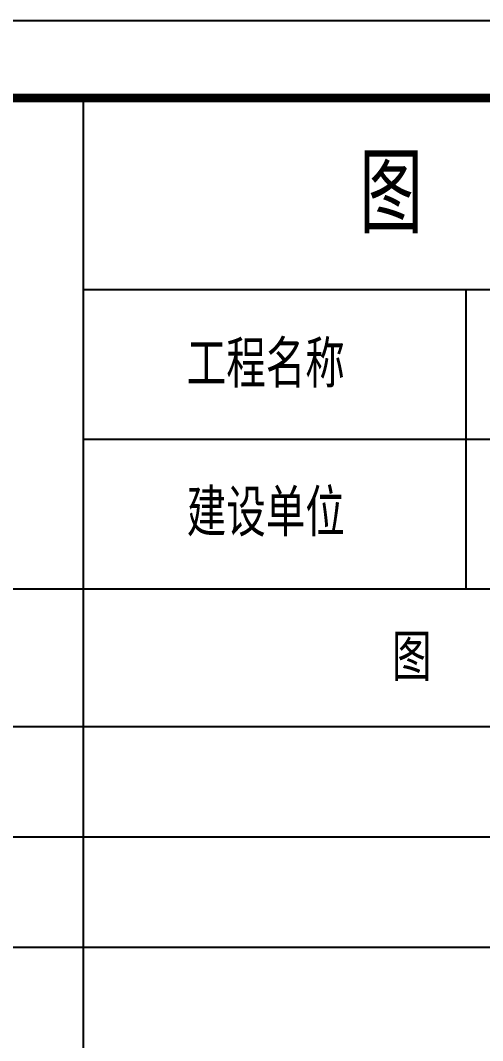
# Model space of a CAD drawing. Extents: x -695846 to 822170, y -413475 to 397179.
# Drawn here: x 341061 to 344411, y 95794 to 103192 of the extents above; entities that cross this region are included whole.
import ezdxf

# ---------------------------------------------------------------- set-up
doc = ezdxf.new("R2010")
doc.units = 0
doc.header["$LTSCALE"] = 1000
doc.header["$MEASUREMENT"] = 0
doc.layers.add('图框', color=2, linetype='Continuous')
doc.styles.add('_HZ129', font='txt.shx', dxfattribs={"width": 0.8, "bigfont": 'hztxt.shx'})
doc.styles.add('ST1', font='', dxfattribs={"width": 0.7})
doc.styles.get('ST1').set_extended_font_data('SimSun')

msp = doc.modelspace()

# ---------------------------------------------------------------- linework, layer by layer
at = {"layer": '图框'}
for p, q in [((341517, 102628.6, -5024), (341517, 75670.5, -5024)), ((341517, 101239.4, -5024), (350049.1, 101239.4, -5024)), ((344288.9, 101239.4, -5024), (344288.9, 99070.6, -5024)), ((341517, 100155, -5024), (355922, 100155, -5024)), ((336064.9, 99070.6, -5024), (355917, 99070.6, -5024)), ((335999.5, 98070.6, -5024), (355922, 98070.6, -5024)), ((336064.9, 98070.6, -5024), (355917, 98070.6, -5024)), ((335999.5, 97270.6, -5024), (355917, 97270.6, -5024)), ((335999.5, 96470.5, -5024), (355917, 96470.5, -5024))]:
    msp.add_line(p, q, dxfattribs=at)
msp.add_lwpolyline([(335419.9, 103191.6), (356419.9, 103191.6), (356419.9, 73491.4), (335419.9, 73491.4)], close=True, dxfattribs=at)
at = {"layer": '图框', "const_width": 64.4, "elevation": -5024}
msp.add_lwpolyline([(355917, 102628.6), (335999.5, 102628.6)], dxfattribs=at)

# ---------------------------------------------------------------- texts
at = {"layer": '图框'}
for s, height, style, width, p in [('图', 573.9, '_HZ129', 0.8, (343518.3, 101647, -5024)), ('工程名称', 300, 'ST1', 0.7, (342266.6, 100560.8, -5024)), ('建设单位', 300, 'ST1', 0.7, (342266.6, 99482.8, -5024)), ('图', 300, 'ST1', 0.7, (343753.9, 98434.2, -5024))]:
    msp.add_text(s, height=height, dxfattribs=dict(at, style=style, width=width)).set_placement(p)

doc.saveas('drawing.dxf')
